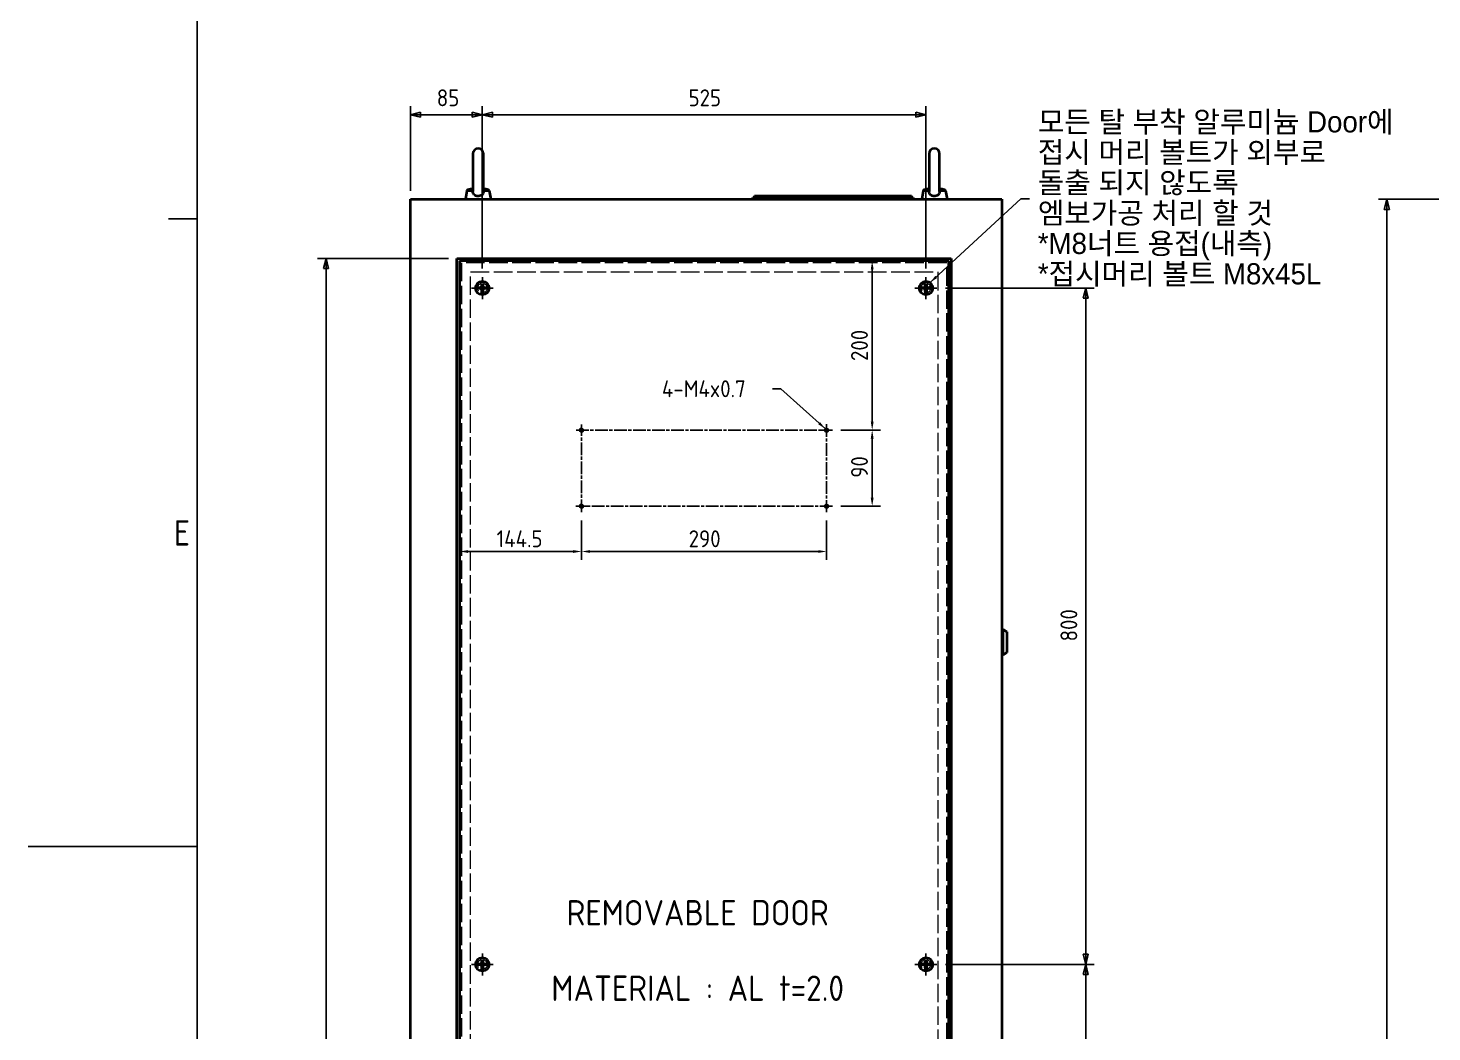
# Model space of a CAD drawing. Header units: millimetres. Extents: x 0 to 8410, y 0 to 5940.
# Drawn here: x 0 to 1661, y 2751 to 3938 of the extents above; entities that cross this region are included whole.
import ezdxf

# ---------------------------------------------------------------- set-up
doc = ezdxf.new("R2010")
doc.units = ezdxf.units.MM
doc.header["$LTSCALE"] = 10
doc.linetypes.add('CHAIN', pattern=[0.3543, 0.2362, -0.0295, 0.0591, -0.0295])
doc.linetypes.add('DASHED', pattern=[0.2067, 0.1654, -0.0413])
doc.layers.get('0').update_dxf_attribs({"color": 3, "lineweight": 25})
for name, color, linetype, lineweight in [('가려진 것(ISO)', 2, 'DASHED', 18), ('가시적인 것(ISO)', 3, 'Continuous', 40), ('가시적인 좁은 것(ISO)', 3, 'Continuous', 35), ('경계(ISO)', 7, 'Continuous', 25), ('기호(ISO)', 5, 'Continuous', 25), ('중심 표식(ISO)', 1, 'Continuous', 25), ('중심선(ISO)', 1, 'Continuous', 25), ('치수(ISO)', 2, 'Continuous', 25)]:
    doc.layers.add(name, color=color, linetype=linetype, lineweight=lineweight)
doc.styles.add('대상치수 텍스트_PSTEK_POSCO_01', font='isocp.shx')
doc.styles.add('문자 텍스트_PSTEK_POSCO', font='isocp.shx')
doc.styles.add('치수 텍스트_PSTEK_POSCO', font='isocp.shx')
doc.dimstyles.new('치수_PSTEK_POSCO', dxfattribs={"dimscale": 10, "dimtxt": 2, "dimasz": 1.2, "dimexe": 1, "dimexo": 1, "dimgap": 1, "dimtad": 1, "dimrnd": 1e-08, "dimdsep": 46, "dimtxsty": '치수 텍스트_PSTEK_POSCO', "dimblk": 'Filled-2', "dimcen": 0.09, "dimdle": 10, "dimclrd": 7, "dimclre": 7, "dimclrt": 2, "dimadec": 1, "dimazin": 2, "dimtfac": 1, "dimtmove": 0, "dimatfit": 3, "dimfxl": 0, "dimtolj": 1, "dimlwd": -1, "dimlwe": -1, "dimarcsym": 0})
doc.dimstyles.new('치수_PSTEK_POSCO$7', dxfattribs={"dimscale": 10, "dimtxt": 2, "dimasz": 1, "dimexe": 1, "dimexo": 1, "dimgap": 1, "dimtad": 1, "dimrnd": 1e-08, "dimdsep": 46, "dimtxsty": '치수 텍스트_PSTEK_POSCO', "dimblk": 'Filled-2', "dimcen": 0.09, "dimdle": 10, "dimclrd": 7, "dimclre": 7, "dimclrt": 2, "dimadec": 1, "dimazin": 2, "dimtfac": 1, "dimtmove": 0, "dimatfit": 3, "dimfxl": 0, "dimtolj": 1, "dimlwd": -1, "dimlwe": -1, "dimarcsym": 0})
doc.dimstyles.new('치수_PSTEK_POSCO-01', dxfattribs={"dimscale": 10, "dimtxt": 2, "dimasz": 1, "dimexe": 1, "dimexo": 1, "dimgap": 0.5, "dimtad": 1, "dimrnd": 1e-08, "dimdsep": 46, "dimtxsty": '대상치수 텍스트_PSTEK_POSCO_01', "dimcen": 0.09, "dimdle": 10, "dimclrd": 7, "dimclre": 7, "dimclrt": 2, "dimadec": 1, "dimazin": 2, "dimtfac": 1, "dimtmove": 0, "dimatfit": 3, "dimfxl": 0, "dimtolj": 1, "dimlwd": -1, "dimlwe": -1, "dimarcsym": 0})
doc.dimstyles.new('치수_PSTEK_POSCO-01$7', dxfattribs={"dimscale": 10, "dimtxt": 2, "dimasz": 1, "dimexe": 1, "dimexo": 1, "dimgap": 0.5, "dimtad": 1, "dimrnd": 1e-08, "dimdsep": 46, "dimtxsty": '대상치수 텍스트_PSTEK_POSCO_01', "dimcen": 0.09, "dimdle": 10, "dimclrd": 7, "dimclre": 7, "dimclrt": 2, "dimadec": 1, "dimazin": 2, "dimtfac": 1, "dimtmove": 0, "dimatfit": 3, "dimfxl": 0, "dimtolj": 1, "dimlwd": -1, "dimlwe": -1, "dimarcsym": 0})

# ---------------------------------------------------------------- blocks, each defined once
blk = doc.blocks.new('경계 Default Border')
at = {"layer": '경계(ISO)'}
blk.add_line((20, 371.25), (16.6, 371.25), dxfattribs=at)
at = {"layer": '경계(ISO)', "flags": 128}
for points in [[(20, 20), (20, 574)], [(0, 297), (20, 297)]]:
    blk.add_lwpolyline(points, dxfattribs=at)
at = {"layer": '경계(ISO)', "color": 2, "insert": (17.24, 332.6), "char_height": 3, "attachment_point": 7, "style": '문자 텍스트_PSTEK_POSCO'}
blk.add_mtext('E', dxfattribs=at)
blk = doc.blocks.new('Filled-2')
at = {"color": 0}
for p, q in [((0, 0), (-1, 0.25)), ((-1, 0.25), (-1, -0.25)), ((-1, 0), (0, 0)), ((-1, -0.25), (0, 0))]:
    blk.add_line(p, q, dxfattribs=at)
at = {"color": 0, "flags": 128}
blk.add_lwpolyline([(-1, -0.25), (0, 0)], dxfattribs=at)
at = {"color": 0}
blk.add_solid([(-1, -0.25), (0, 0), (-1, 0.25), (-1, -0.25)], dxfattribs=at)
blk = doc.blocks.new('*D28')
at = {"layer": 'Defpoints', "color": 0}
for p in [(1908.1, 3735.7), (1608.1, 1635.7), (1908.1, 1635.7)]:
    blk.add_point(p, dxfattribs=at)
at = {"layer": '치수(ISO)', "color": 7}
for p, q in [((1898.1, 3735.7), (1598.1, 3735.7)), ((1608.1, 3723.7), (1608.1, 1647.7)), ((1898.1, 1635.7), (1598.1, 1635.7))]:
    blk.add_line(p, q, dxfattribs=at)
at = {"layer": '치수(ISO)', "color": 7, "xscale": 12.00000047683716, "yscale": 12.00000047683716, "zscale": 12.00000047683716}
for p, rotation in [((1608.1, 3735.7), 90), ((1608.1, 1635.7), 270)]:
    blk.add_blockref('Filled-2', p, dxfattribs=dict(at, rotation=rotation))
at = {"layer": '치수(ISO)', "color": 2, "insert": (1588.1, 2662.4), "char_height": 20, "attachment_point": 4, "rotation": 90, "style": '치수 텍스트_PSTEK_POSCO'}
blk.add_mtext('\\A1;2100', dxfattribs=at)
blk = doc.blocks.new('*D33')
at = {"layer": 'Defpoints', "color": 0}
for p in [(352.6, 3665.7), (507.6, 3665.7), (507.6, 1705.7)]:
    blk.add_point(p, dxfattribs=at)
at = {"layer": '치수(ISO)', "color": 7}
for p, q in [((497.6, 3665.7), (342.6, 3665.7)), ((352.6, 1717.7), (352.6, 3653.7)), ((497.6, 1705.7), (342.6, 1705.7))]:
    blk.add_line(p, q, dxfattribs=at)
at = {"layer": '치수(ISO)', "color": 7, "xscale": 12.00000047683716, "yscale": 12.00000047683716, "zscale": 12.00000047683716}
for p, rotation in [((352.6, 3665.7), 90), ((352.6, 1705.7), 270)]:
    blk.add_blockref('Filled-2', p, dxfattribs=dict(at, rotation=rotation))
at = {"layer": '치수(ISO)', "color": 2, "insert": (332.6, 2662.7), "char_height": 20, "attachment_point": 4, "rotation": 90, "style": '치수 텍스트_PSTEK_POSCO'}
blk.add_mtext('\\A1;1960', dxfattribs=at)
blk = doc.blocks.new('*D66')
at = {"layer": 'Defpoints', "color": 0}
for p in [(537.6, 3835.7), (452.6, 3735.7), (537.6, 3643.7)]:
    blk.add_point(p, dxfattribs=at)
at = {"layer": '치수(ISO)', "color": 7}
for p, q in [((452.6, 3745.7), (452.6, 3845.7)), ((537.6, 3653.7), (537.6, 3845.7)), ((464.6, 3835.7), (525.6, 3835.7))]:
    blk.add_line(p, q, dxfattribs=at)
at = {"layer": '치수(ISO)', "color": 7, "xscale": 12.00000047683716, "yscale": 12.00000047683716, "zscale": 12.00000047683716, "rotation": 180}
blk.add_blockref('Filled-2', (452.6, 3835.7), dxfattribs=at)
at = {"layer": '치수(ISO)', "color": 7, "xscale": 12.00000047683716, "yscale": 12.00000047683716, "zscale": 12.00000047683716}
blk.add_blockref('Filled-2', (537.6, 3835.7), dxfattribs=at)
at = {"layer": '치수(ISO)', "color": 2, "insert": (483.7, 3855.7), "char_height": 20, "attachment_point": 4, "style": '치수 텍스트_PSTEK_POSCO'}
blk.add_mtext('\\A1;85', dxfattribs=at)
blk = doc.blocks.new('*D67')
at = {"layer": 'Defpoints', "color": 0}
for p in [(1062.6, 3835.7), (537.6, 3643.7), (1062.6, 3643.7)]:
    blk.add_point(p, dxfattribs=at)
at = {"layer": '치수(ISO)', "color": 7}
for p, q in [((537.6, 3653.7), (537.6, 3845.7)), ((1062.6, 3653.7), (1062.6, 3845.7)), ((549.6, 3835.7), (1050.6, 3835.7))]:
    blk.add_line(p, q, dxfattribs=at)
at = {"layer": '치수(ISO)', "color": 7, "xscale": 12.00000047683716, "yscale": 12.00000047683716, "zscale": 12.00000047683716, "rotation": 180}
blk.add_blockref('Filled-2', (537.6, 3835.7), dxfattribs=at)
at = {"layer": '치수(ISO)', "color": 7, "xscale": 12.00000047683716, "yscale": 12.00000047683716, "zscale": 12.00000047683716}
blk.add_blockref('Filled-2', (1062.6, 3835.7), dxfattribs=at)
at = {"layer": '치수(ISO)', "color": 2, "insert": (781.7, 3855.7), "char_height": 20, "attachment_point": 4, "style": '치수 텍스트_PSTEK_POSCO'}
blk.add_mtext('\\A1;525', dxfattribs=at)
blk = doc.blocks.new('*D69')
at = {"layer": 'Defpoints', "color": 0}
for p in [(1075.6, 2830.7), (1251.8, 2830.7), (1075.6, 2030.7)]:
    blk.add_point(p, dxfattribs=at)
at = {"layer": '치수(ISO)', "color": 7}
for p, q in [((1085.6, 2830.7), (1261.8, 2830.7)), ((1251.8, 2042.7), (1251.8, 2818.7)), ((1085.6, 2030.7), (1261.8, 2030.7))]:
    blk.add_line(p, q, dxfattribs=at)
at = {"layer": '치수(ISO)', "color": 7, "xscale": 12.00000047683716, "yscale": 12.00000047683716, "zscale": 12.00000047683716}
for p, rotation in [((1251.8, 2830.7), 90), ((1251.8, 2030.7), 270)]:
    blk.add_blockref('Filled-2', p, dxfattribs=dict(at, rotation=rotation))
at = {"layer": '치수(ISO)', "color": 2, "insert": (1231.8, 2412.7), "char_height": 20, "attachment_point": 4, "rotation": 90, "style": '치수 텍스트_PSTEK_POSCO'}
blk.add_mtext('\\A1;800', dxfattribs=at)
blk = doc.blocks.new('*D70')
at = {"layer": 'Defpoints', "color": 0}
for p in [(1075.6, 3630.7), (1251.8, 3630.7), (1075.6, 2830.7)]:
    blk.add_point(p, dxfattribs=at)
at = {"layer": '치수(ISO)', "color": 7}
for p, q in [((1085.6, 3630.7), (1261.8, 3630.7)), ((1251.8, 2842.7), (1251.8, 3618.7)), ((1085.6, 2830.7), (1261.8, 2830.7))]:
    blk.add_line(p, q, dxfattribs=at)
at = {"layer": '치수(ISO)', "color": 7, "xscale": 12.00000047683716, "yscale": 12.00000047683716, "zscale": 12.00000047683716}
for p, rotation in [((1251.8, 3630.7), 90), ((1251.8, 2830.7), 270)]:
    blk.add_blockref('Filled-2', p, dxfattribs=dict(at, rotation=rotation))
at = {"layer": '치수(ISO)', "color": 2, "insert": (1231.8, 3212.7), "char_height": 20, "attachment_point": 4, "rotation": 90, "style": '치수 텍스트_PSTEK_POSCO'}
blk.add_mtext('\\A1;800', dxfattribs=at)
blk = doc.blocks.new('*D112')
at = {"layer": 'Defpoints', "color": 0}
for p in [(999, 3662.7), (999, 3662.7), (952.1, 3462.7)]:
    blk.add_point(p, dxfattribs=at)
at = {"layer": '치수(ISO)', "color": 7}
for p, q in [((999, 3472.7), (999, 3652.7)), ((962.1, 3462.7), (1009, 3462.7))]:
    blk.add_line(p, q, dxfattribs=at)
for points in [[(997.3, 3652.7), (1000.7, 3652.7), (999, 3662.7)], [(997.3, 3472.7), (1000.7, 3472.7), (999, 3462.7)]]:
    blk.add_solid(points, dxfattribs=at)
at = {"layer": '치수(ISO)', "color": 2, "insert": (984, 3544.4), "char_height": 20, "attachment_point": 4, "rotation": 90, "style": '대상치수 텍스트_PSTEK_POSCO_01'}
blk.add_mtext('\\A1;200', dxfattribs=at)
blk = doc.blocks.new('*D113')
at = {"layer": 'Defpoints', "color": 0}
for p in [(952.1, 3462.7), (999, 3462.7), (952.1, 3372.7)]:
    blk.add_point(p, dxfattribs=at)
at = {"layer": '치수(ISO)', "color": 7}
for p, q in [((962.1, 3462.7), (1009, 3462.7)), ((999, 3382.7), (999, 3452.7)), ((962.1, 3372.7), (1009, 3372.7))]:
    blk.add_line(p, q, dxfattribs=at)
for points in [[(997.3, 3452.7), (1000.7, 3452.7), (999, 3462.7)], [(997.3, 3382.7), (1000.7, 3382.7), (999, 3372.7)]]:
    blk.add_solid(points, dxfattribs=at)
at = {"layer": '치수(ISO)', "color": 2, "insert": (984, 3406.3), "char_height": 20, "attachment_point": 4, "rotation": 90, "style": '대상치수 텍스트_PSTEK_POSCO_01'}
blk.add_mtext('\\A1;90', dxfattribs=at)
blk = doc.blocks.new('*D114')
at = {"layer": 'Defpoints', "color": 0}
for p in [(655.1, 3365.7), (510.6, 3319.1), (655.1, 3319.1)]:
    blk.add_point(p, dxfattribs=at)
at = {"layer": '치수(ISO)', "color": 7}
for p, q in [((655.1, 3355.7), (655.1, 3309.1)), ((520.6, 3319.1), (645.1, 3319.1))]:
    blk.add_line(p, q, dxfattribs=at)
for points in [[(520.6, 3320.7), (520.6, 3317.4), (510.6, 3319.1)], [(645.1, 3320.7), (645.1, 3317.4), (655.1, 3319.1)]]:
    blk.add_solid(points, dxfattribs=at)
at = {"layer": '치수(ISO)', "color": 2, "insert": (554.5, 3334.1), "char_height": 20, "attachment_point": 4, "style": '대상치수 텍스트_PSTEK_POSCO_01'}
blk.add_mtext('\\A1;144.5', dxfattribs=at)
blk = doc.blocks.new('*D115')
at = {"layer": 'Defpoints', "color": 0}
for p in [(655.1, 3365.7), (945.1, 3365.7), (945.1, 3319.1)]:
    blk.add_point(p, dxfattribs=at)
at = {"layer": '치수(ISO)', "color": 7}
for p, q in [((655.1, 3355.7), (655.1, 3309.1)), ((945.1, 3355.7), (945.1, 3309.1)), ((665.1, 3319.1), (935.1, 3319.1))]:
    blk.add_line(p, q, dxfattribs=at)
for points in [[(665.1, 3320.7), (665.1, 3317.4), (655.1, 3319.1)], [(935.1, 3320.7), (935.1, 3317.4), (945.1, 3319.1)]]:
    blk.add_solid(points, dxfattribs=at)
at = {"layer": '치수(ISO)', "color": 2, "insert": (781.8, 3334.1), "char_height": 20, "attachment_point": 4, "style": '대상치수 텍스트_PSTEK_POSCO_01'}
blk.add_mtext('\\A1;290', dxfattribs=at)

msp = doc.modelspace()

# ---------------------------------------------------------------- linework, layer by layer
at = {"layer": '가려진 것(ISO)', "ltscale": 13.232889}
msp.add_line((1087.318, 3660.3931), (512.918, 3660.3931), dxfattribs=at)
at = {"layer": '가려진 것(ISO)', "ltscale": 13.098694}
for p, q in [((512.918, 3660.3931), (512.918, 1710.9931)), ((1087.318, 1710.9931), (1087.318, 3660.3931))]:
    msp.add_line(p, q, dxfattribs=at)
at = {"layer": '가려진 것(ISO)', "ltscale": 13.137363}
for p, q in [((523.618, 1721.6931), (523.618, 3649.6931)), ((1076.618, 3649.6931), (1076.618, 1721.6931))]:
    msp.add_line(p, q, dxfattribs=at)
at = {"layer": '가려진 것(ISO)', "ltscale": 13.376875}
msp.add_line((523.618, 3649.6931), (1076.618, 3649.6931), dxfattribs=at)
at = {"layer": '가려진 것(ISO)', "ltscale": 6.82141}
for centre in [(537.618, 3630.6931), (1062.618, 3630.6931), (537.618, 2830.6931), (1062.618, 2830.6931)]:
    msp.add_circle(centre, 5.7, dxfattribs=at)
at = {"layer": '가시적인 것(ISO)'}
for p, q in [((526.368, 3789.4431), (526.368, 3745.0769)), ((538.868, 3745.0769), (538.868, 3789.4431)), ((1066.368, 3789.4431), (1066.368, 3745.0769)), ((1078.868, 3745.0769), (1078.868, 3789.4431)), ((519.3722, 3745.6416), (517.618, 3735.6931)), ((545.8638, 3745.6416), (547.618, 3735.6931)), ((859.618, 3739.6931), (1045.618, 3739.6931)), ((859.618, 3737.6931), (859.618, 3739.6931)), ((1045.618, 3739.6931), (1045.618, 3737.6931)), ((1059.3722, 3745.6416), (1057.618, 3735.6931)), ((1085.8638, 3745.6416), (1087.618, 3735.6931)), ((452.618, 3735.6931), (1152.618, 3735.6931)), ((452.618, 1635.6931), (452.618, 3735.6931)), ((857.618, 3737.6931), (1047.618, 3737.6931)), ((857.618, 3735.6931), (857.618, 3737.6931)), ((1047.618, 3737.6931), (1047.618, 3735.6931)), ((1152.618, 3735.6931), (1152.618, 1635.6931)), ((507.618, 1705.6931), (507.618, 3665.6931)), ((507.618, 3665.6931), (1092.618, 3665.6931)), ((1089.618, 3662.6931), (510.618, 3662.6931)), ((510.618, 3662.6931), (510.618, 1708.6931)), ((1089.618, 1708.6931), (1089.618, 3662.6931)), ((1092.618, 3665.6931), (1092.618, 1705.6931)), ((533.468, 3630.1251), (533.468, 3631.2611)), ((533.61, 3631.4031), (535.8234, 3631.4031)), ((535.8234, 3629.9831), (533.61, 3629.9831)), ((535.128, 3629.9973), (535.128, 3631.3889)), ((536.908, 3632.4877), (536.908, 3634.7011)), ((536.908, 3626.6851), (536.908, 3628.8984)), ((536.9222, 3633.1831), (538.3138, 3633.1831)), ((538.3138, 3628.2031), (536.9222, 3628.2031)), ((537.05, 3634.8431), (538.186, 3634.8431)), ((538.186, 3626.5431), (537.05, 3626.5431)), ((538.328, 3634.7011), (538.328, 3632.4877)), ((538.328, 3628.8984), (538.328, 3626.6851)), ((539.4127, 3631.4031), (541.626, 3631.4031)), ((541.626, 3629.9831), (539.4127, 3629.9831)), ((540.108, 3631.3889), (540.108, 3629.9973)), ((541.768, 3631.2611), (541.768, 3630.1251)), ((1058.468, 3630.1251), (1058.468, 3631.2611)), ((1058.61, 3631.4031), (1060.8234, 3631.4031)), ((1060.8234, 3629.9831), (1058.61, 3629.9831)), ((1060.128, 3629.9973), (1060.128, 3631.3889)), ((1061.908, 3632.4877), (1061.908, 3634.7011)), ((1061.908, 3626.6851), (1061.908, 3628.8984)), ((1061.9222, 3633.1831), (1063.3138, 3633.1831)), ((1063.3138, 3628.2031), (1061.9222, 3628.2031)), ((1062.05, 3634.8431), (1063.186, 3634.8431)), ((1063.186, 3626.5431), (1062.05, 3626.5431)), ((1063.328, 3634.7011), (1063.328, 3632.4877)), ((1063.328, 3628.8984), (1063.328, 3626.6851)), ((1064.4127, 3631.4031), (1066.626, 3631.4031)), ((1066.626, 3629.9831), (1064.4127, 3629.9831)), ((1065.108, 3631.3889), (1065.108, 3629.9973)), ((1066.768, 3631.2611), (1066.768, 3630.1251)), ((1152.618, 3226.6931), (1154.118, 3226.6931)), ((1154.118, 3196.6931), (1154.118, 3226.6931)), ((1158.518, 3223.9431), (1154.118, 3226.6931)), ((1158.518, 3223.9431), (1158.518, 3199.4431)), ((1152.618, 3196.6931), (1154.118, 3196.6931)), ((1158.518, 3199.4431), (1154.118, 3196.6931)), ((533.468, 2830.1251), (533.468, 2831.2611)), ((533.61, 2831.4031), (535.8234, 2831.4031)), ((535.8234, 2829.9831), (533.61, 2829.9831)), ((535.128, 2829.9973), (535.128, 2831.3889)), ((536.908, 2832.4877), (536.908, 2834.7011)), ((536.908, 2826.6851), (536.908, 2828.8984)), ((536.9222, 2833.1831), (538.3138, 2833.1831)), ((538.3138, 2828.2031), (536.9222, 2828.2031)), ((537.05, 2834.8431), (538.186, 2834.8431)), ((538.186, 2826.5431), (537.05, 2826.5431)), ((538.328, 2834.7011), (538.328, 2832.4877)), ((538.328, 2828.8984), (538.328, 2826.6851)), ((539.4127, 2831.4031), (541.626, 2831.4031)), ((541.626, 2829.9831), (539.4127, 2829.9831)), ((540.108, 2831.3889), (540.108, 2829.9973)), ((541.768, 2831.2611), (541.768, 2830.1251)), ((1058.468, 2830.1251), (1058.468, 2831.2611)), ((1058.61, 2831.4031), (1060.8234, 2831.4031)), ((1060.8234, 2829.9831), (1058.61, 2829.9831)), ((1060.128, 2829.9973), (1060.128, 2831.3889)), ((1061.908, 2832.4877), (1061.908, 2834.7011)), ((1061.908, 2826.6851), (1061.908, 2828.8984)), ((1061.9222, 2833.1831), (1063.3138, 2833.1831)), ((1063.3138, 2828.2031), (1061.9222, 2828.2031)), ((1062.05, 2834.8431), (1063.186, 2834.8431)), ((1063.186, 2826.5431), (1062.05, 2826.5431)), ((1063.328, 2834.7011), (1063.328, 2832.4877)), ((1063.328, 2828.8984), (1063.328, 2826.6851)), ((1064.4127, 2831.4031), (1066.626, 2831.4031)), ((1066.626, 2829.9831), (1064.4127, 2829.9831)), ((1065.108, 2831.3889), (1065.108, 2829.9973)), ((1066.768, 2831.2611), (1066.768, 2830.1251))]:
    msp.add_line(p, q, dxfattribs=at)
for centre, radius in [((537.618, 3630.6931), 8), ((537.618, 3630.6931), 8), ((1062.618, 3630.6931), 8), ((1062.618, 3630.6931), 8), ((655.118, 3462.6931), 1.621), ((945.118, 3462.6931), 1.621), ((655.118, 3372.6931), 1.621), ((945.118, 3372.6931), 1.621), ((537.618, 2830.6931), 8), ((537.618, 2830.6931), 8), ((1062.618, 2830.6931), 8), ((1062.618, 2830.6931), 8)]:
    msp.add_circle(centre, radius, dxfattribs=at)
for centre, radius, start, end in [((532.618, 3789.4431), 6.25, 0, 180), ((1072.618, 3789.4431), 6.25, 0, 180), ((520.9479, 3745.3638), 1.6, 102.0265524, 170), ((532.618, 3690.585), 57.608, 96.2283814, 102.0265524), ((532.618, 3690.585), 57.608, 77.9734476, 83.7716186), ((544.2882, 3745.3638), 1.6, 10, 77.9734476), ((1060.9479, 3745.3638), 1.6, 102.0265524, 170), ((1072.618, 3690.585), 57.608, 96.2283814, 102.0265524), ((1072.618, 3690.585), 57.608, 77.9734476, 83.7716186), ((1084.2882, 3745.3638), 1.6, 10, 77.9734476), ((533.61, 3631.2611), 0.142, 90, 180), ((533.61, 3630.1251), 0.142, 180, 270), ((535.1422, 3631.3889), 0.0142, 90, 180), ((535.1422, 3629.9973), 0.0142, 180, 270), ((537.618, 3630.6931), 1.93, 158.4153382, 201.5846638), ((537.618, 3630.6931), 1.93, 111.5846618, 158.4153382), ((537.618, 3630.6931), 1.93, 201.5846618, 248.4153382), ((537.05, 3634.7011), 0.142, 90, 180), ((536.9222, 3633.1689), 0.0142, 90, 180), ((537.618, 3630.6931), 1.93, 68.4153382, 111.5846618), ((537.618, 3630.6931), 1.93, 248.4153362, 291.5846618), ((536.9222, 3628.2173), 0.0142, 180, 270), ((537.05, 3626.6851), 0.142, 180, 270), ((538.186, 3634.7011), 0.142, 0, 90), ((538.186, 3626.6851), 0.142, 270, 0), ((538.3138, 3633.1689), 0.0142, 0, 90), ((538.3138, 3628.2173), 0.0142, 270, 0), ((537.618, 3630.6931), 1.93, 21.5846618, 68.4153382), ((537.618, 3630.6931), 1.93, 291.5846618, 338.4153382), ((537.618, 3630.6931), 1.93, 338.4153382, 21.5846618), ((540.0938, 3631.3889), 0.0142, 0, 90), ((540.0938, 3629.9973), 0.0142, 270, 0), ((541.626, 3631.2611), 0.142, 0, 90), ((541.626, 3630.1251), 0.142, 270, 0), ((1058.61, 3631.2611), 0.142, 90, 180), ((1058.61, 3630.1251), 0.142, 180, 270), ((1060.1422, 3631.3889), 0.0142, 90, 180), ((1060.1422, 3629.9973), 0.0142, 180, 270), ((1062.618, 3630.6931), 1.93, 158.4153382, 201.5846638), ((1062.618, 3630.6931), 1.93, 111.5846618, 158.4153382), ((1062.618, 3630.6931), 1.93, 201.5846618, 248.4153382), ((1062.05, 3634.7011), 0.142, 90, 180), ((1061.9222, 3633.1689), 0.0142, 90, 180), ((1062.618, 3630.6931), 1.93, 68.4153382, 111.5846618), ((1062.618, 3630.6931), 1.93, 248.4153362, 291.5846618), ((1061.9222, 3628.2173), 0.0142, 180, 270), ((1062.05, 3626.6851), 0.142, 180, 270), ((1063.186, 3634.7011), 0.142, 0, 90), ((1063.186, 3626.6851), 0.142, 270, 0), ((1063.3138, 3633.1689), 0.0142, 0, 90), ((1063.3138, 3628.2173), 0.0142, 270, 0), ((1062.618, 3630.6931), 1.93, 21.5846618, 68.4153382), ((1062.618, 3630.6931), 1.93, 291.5846618, 338.4153382), ((1062.618, 3630.6931), 1.93, 338.4153382, 21.5846618), ((1065.0938, 3631.3889), 0.0142, 0, 90), ((1065.0938, 3629.9973), 0.0142, 270, 0), ((1066.626, 3631.2611), 0.142, 0, 90), ((1066.626, 3630.1251), 0.142, 270, 0), ((533.61, 2831.2611), 0.142, 90, 180), ((533.61, 2830.1251), 0.142, 180, 270), ((535.1422, 2831.3889), 0.0142, 90, 180), ((535.1422, 2829.9973), 0.0142, 180, 270), ((537.618, 2830.6931), 1.93, 158.4153382, 201.5846638), ((537.618, 2830.6931), 1.93, 111.5846618, 158.4153382), ((537.618, 2830.6931), 1.93, 201.5846618, 248.4153382), ((537.05, 2834.7011), 0.142, 90, 180), ((536.9222, 2833.1689), 0.0142, 90, 180), ((537.618, 2830.6931), 1.93, 68.4153382, 111.5846618), ((537.618, 2830.6931), 1.93, 248.4153362, 291.5846618), ((536.9222, 2828.2173), 0.0142, 180, 270), ((537.05, 2826.6851), 0.142, 180, 270), ((538.186, 2834.7011), 0.142, 0, 90), ((538.186, 2826.6851), 0.142, 270, 0), ((538.3138, 2833.1689), 0.0142, 0, 90), ((538.3138, 2828.2173), 0.0142, 270, 0), ((537.618, 2830.6931), 1.93, 21.5846618, 68.4153382), ((537.618, 2830.6931), 1.93, 291.5846618, 338.4153382), ((537.618, 2830.6931), 1.93, 338.4153382, 21.5846618), ((540.0938, 2831.3889), 0.0142, 0, 90), ((540.0938, 2829.9973), 0.0142, 270, 0), ((541.626, 2831.2611), 0.142, 0, 90), ((541.626, 2830.1251), 0.142, 270, 0), ((1058.61, 2831.2611), 0.142, 90, 180), ((1058.61, 2830.1251), 0.142, 180, 270), ((1060.1422, 2831.3889), 0.0142, 90, 180), ((1060.1422, 2829.9973), 0.0142, 180, 270), ((1062.618, 2830.6931), 1.93, 158.4153382, 201.5846638), ((1062.618, 2830.6931), 1.93, 111.5846618, 158.4153382), ((1062.618, 2830.6931), 1.93, 201.5846618, 248.4153382), ((1062.05, 2834.7011), 0.142, 90, 180), ((1061.9222, 2833.1689), 0.0142, 90, 180), ((1062.618, 2830.6931), 1.93, 68.4153382, 111.5846618), ((1062.618, 2830.6931), 1.93, 248.4153362, 291.5846618), ((1061.9222, 2828.2173), 0.0142, 180, 270), ((1062.05, 2826.6851), 0.142, 180, 270), ((1063.186, 2834.7011), 0.142, 0, 90), ((1063.186, 2826.6851), 0.142, 270, 0), ((1063.3138, 2833.1689), 0.0142, 0, 90), ((1063.3138, 2828.2173), 0.0142, 270, 0), ((1062.618, 2830.6931), 1.93, 21.5846618, 68.4153382), ((1062.618, 2830.6931), 1.93, 291.5846618, 338.4153382), ((1062.618, 2830.6931), 1.93, 338.4153382, 21.5846618), ((1065.0938, 2831.3889), 0.0142, 0, 90), ((1065.0938, 2829.9973), 0.0142, 270, 0), ((1066.626, 2831.2611), 0.142, 0, 90), ((1066.626, 2830.1251), 0.142, 270, 0)]:
    msp.add_arc(centre, radius, start, end, dxfattribs=at)
for points in [[(538.8682, 3745.077), (538.8683, 3744.4902), (538.7912, 3743.9178), (538.4231, 3742.679), (538.0894, 3742.0553), (537.1721, 3740.952), (536.5901, 3740.4911), (535.2341, 3739.7757), (534.4661, 3739.5353), (532.8647, 3739.3113), (532.0479, 3739.3284), (530.466, 3739.6199), (529.7168, 3739.892), (528.3847, 3740.6795), (527.8144, 3741.1891), (526.9526, 3742.388), (526.6599, 3743.053), (526.4115, 3744.2024), (526.3679, 3744.6363), (526.368, 3745.0769)], [(1078.8682, 3745.077), (1078.8683, 3744.4902), (1078.7912, 3743.9178), (1078.4231, 3742.679), (1078.0894, 3742.0553), (1077.1721, 3740.952), (1076.5901, 3740.4911), (1075.2341, 3739.7757), (1074.4661, 3739.5353), (1072.8647, 3739.3113), (1072.0479, 3739.3284), (1070.466, 3739.6199), (1069.7168, 3739.892), (1068.3847, 3740.6795), (1067.8144, 3741.1891), (1066.9526, 3742.388), (1066.6599, 3743.053), (1066.4115, 3744.2024), (1066.3679, 3744.6363), (1066.368, 3745.0769)]]:
    msp.add_open_spline(points, degree=3, knots=[0.057721479, 0.057721479, 0.057721479, 0.057721479, 0.23899851, 0.23899851, 0.466928815, 0.466928815, 0.703408543, 0.703408543, 0.948287526, 0.948287526, 1.191939777, 1.191939777, 1.435841344, 1.435841344, 1.680632983, 1.680632983, 1.913839844, 1.913839844, 2.04970582, 2.04970582, 2.04970582, 2.04970582], dxfattribs=at)
at = {"layer": '가시적인 좁은 것(ISO)'}
for p, q in [((526.368, 3745.6416), (519.3722, 3745.6416)), ((520.6145, 3746.9287), (526.368, 3746.9287)), ((538.868, 3746.9287), (544.6215, 3746.9287)), ((545.8638, 3745.6416), (538.868, 3745.6416)), ((1066.368, 3745.6416), (1059.3722, 3745.6416)), ((1060.6145, 3746.9287), (1066.368, 3746.9287)), ((1078.868, 3746.9287), (1084.6215, 3746.9287)), ((1085.8638, 3745.6416), (1078.868, 3745.6416)), ((535.128, 3631.3889), (533.468, 3631.2611)), ((533.468, 3630.1251), (535.128, 3629.9973)), ((537.05, 3634.8431), (536.9222, 3633.1831)), ((536.9222, 3628.2031), (537.05, 3626.5431)), ((538.3138, 3633.1831), (538.186, 3634.8431)), ((538.186, 3626.5431), (538.3138, 3628.2031)), ((541.768, 3631.2611), (540.108, 3631.3889)), ((540.108, 3629.9973), (541.768, 3630.1251)), ((1060.128, 3631.3889), (1058.468, 3631.2611)), ((1058.468, 3630.1251), (1060.128, 3629.9973)), ((1062.05, 3634.8431), (1061.9222, 3633.1831)), ((1061.9222, 3628.2031), (1062.05, 3626.5431)), ((1063.3138, 3633.1831), (1063.186, 3634.8431)), ((1063.186, 3626.5431), (1063.3138, 3628.2031)), ((1066.768, 3631.2611), (1065.108, 3631.3889)), ((1065.108, 3629.9973), (1066.768, 3630.1251)), ((535.128, 2831.3889), (533.468, 2831.2611)), ((533.468, 2830.1251), (535.128, 2829.9973)), ((537.05, 2834.8431), (536.9222, 2833.1831)), ((536.9222, 2828.2031), (537.05, 2826.5431)), ((538.3138, 2833.1831), (538.186, 2834.8431)), ((538.186, 2826.5431), (538.3138, 2828.2031)), ((541.768, 2831.2611), (540.108, 2831.3889)), ((540.108, 2829.9973), (541.768, 2830.1251)), ((1060.128, 2831.3889), (1058.468, 2831.2611)), ((1058.468, 2830.1251), (1060.128, 2829.9973)), ((1062.05, 2834.8431), (1061.9222, 2833.1831)), ((1061.9222, 2828.2031), (1062.05, 2826.5431)), ((1063.3138, 2833.1831), (1063.186, 2834.8431)), ((1063.186, 2826.5431), (1063.3138, 2828.2031)), ((1066.768, 2831.2611), (1065.108, 2831.3889)), ((1065.108, 2829.9973), (1066.768, 2830.1251))]:
    msp.add_line(p, q, dxfattribs=at)
for centre in [(655.118, 3462.6931), (945.118, 3462.6931), (655.118, 3372.6931), (945.118, 3372.6931)]:
    msp.add_arc(centre, 2, 80, 350, dxfattribs=at)
at = {"layer": '중심 표식(ISO)', "linetype": 'CHAIN', "ltscale": 2.889039}
for p, q in [((537.618, 3643.6931), (537.618, 3617.6931)), ((1062.618, 3643.6931), (1062.618, 3617.6931)), ((550.618, 3630.6931), (524.618, 3630.6931)), ((1075.618, 3630.6931), (1049.618, 3630.6931)), ((537.618, 2843.6931), (537.618, 2817.6931)), ((1062.618, 2843.6931), (1062.618, 2817.6931)), ((550.618, 2830.6931), (524.618, 2830.6931)), ((1075.618, 2830.6931), (1049.618, 2830.6931))]:
    msp.add_line(p, q, dxfattribs=at)
at = {"layer": '중심 표식(ISO)', "linetype": 'CHAIN', "ltscale": 1.471361}
msp.add_line((648.497, 3462.6931), (661.739, 3462.6931), dxfattribs=at)
at = {"layer": '중심 표식(ISO)', "linetype": 'CHAIN', "ltscale": 1.55559}
for p, q in [((952.118, 3462.6931), (938.118, 3462.6931)), ((945.118, 3365.6931), (945.118, 3379.6931)), ((648.118, 3372.6931), (662.118, 3372.6931))]:
    msp.add_line(p, q, dxfattribs=at)
at = {"layer": '중심선(ISO)', "linetype": 'CHAIN', "ltscale": 6.35055}
for p, q in [((648.497, 3462.6931), (952.118, 3462.6931)), ((655.118, 3365.6931), (655.118, 3469.3141)), ((945.118, 3469.6931), (945.118, 3365.6931)), ((952.118, 3372.6931), (648.118, 3372.6931))]:
    msp.add_line(p, q, dxfattribs=at)

# ---------------------------------------------------------------- block references
at = {"xscale": 10, "yscale": 10, "zscale": 10}
msp.add_blockref('경계 Default Border', (0, 0), dxfattribs=at)

# ---------------------------------------------------------------- texts
at = {"layer": '기호(ISO)', "color": 2}
for s, insert, char_height, width, attachment_point, line_spacing_factor, style in [('{\\fGulim|b0|i0;\\H25.0000;모든 탈 부착 알루미늄 \\f|b0|i0;\\H25.0000;Door\\fGulim|b0|i0;\\H25.0000;에 \\P접시 머리 볼트가 외부로 \\P돌출 되지 않도록\\P엠보가공 처리 할 것\\P\\f|b0|i0;\\H25.0000;*M8\\fGulim|b0|i0;\\H25.0000;너트 용접\\f|b0|i0;\\H25.0000;(\\fGulim|b0|i0;\\H25.0000;내측\\f|b0|i0;\\H25.0000;)\\P*\\fGulim|b0|i0;\\H25.0000;접시머리 볼트 \\f|b0|i0;\\H25.0000;M8x45L}', (1195.0292, 3736.0807), 25, 462.548652, 4, 0.86273, '치수 텍스트_PSTEK_POSCO'), ('{4-M4x0.7}', (750.1592, 3511.5685), 20, 125.726338, 4, 0.35, '대상치수 텍스트_PSTEK_POSCO_01'), ('{\\fISOCP|b0|i0;\\H30.0000;REMOVABLE DOOR\\PMATERIAL : AL t=2.0}', (792.4595, 2906.8082), 30.000001, 430.977392, 2, 1.78626, '문자 텍스트_PSTEK_POSCO')]:
    msp.add_mtext(s, dxfattribs=dict(at, insert=insert, char_height=char_height, width=width, attachment_point=attachment_point, line_spacing_factor=line_spacing_factor, style=style))

# ---------------------------------------------------------------- dimensions: what is measured, and where the dimension line sits
at = {"layer": '치수(ISO)', "color": 7}
dim = msp.add_linear_dim(base=(537.618, 3835.6931), p1=(452.618, 3735.6931), p2=(537.618, 3643.6931), dimstyle='치수_PSTEK_POSCO', override={"dimdec": 2, "dimtp": 0, "dimtm": 0, "dimtdec": 2, "dimtofl": 0, "dimatfit": 1}, dxfattribs=at)
dim.commit()
dim.dimension.update_dxf_attribs({"geometry": '*D66', "text_midpoint": (495.118, 3835.6931), "dimtype": 160})
for base, p1, p2, angle, dimstyle, override, picture, middle in [((1062.618, 3835.6931), (537.618, 3643.6931), (1062.618, 3643.6931), 180, '치수_PSTEK_POSCO', {"dimdec": 2, "dimtp": 0, "dimtm": 0, "dimtdec": 2, "dimtofl": 0, "dimatfit": 1}, '*D67', (800.118, 3835.6931)), ((1608.1107, 1635.6931), (1908.1107, 3735.6931), (1908.1107, 1635.6931), 90, '치수_PSTEK_POSCO', {"dimdec": 2, "dimtp": 0, "dimtm": 0, "dimtdec": 2, "dimtofl": 0, "dimatfit": 1}, '*D28', (1608.1107, 2685.6931)), ((352.618, 3665.6931), (507.618, 1705.6931), (507.618, 3665.6931), 90, '치수_PSTEK_POSCO', {"dimdec": 2, "dimtp": 0, "dimtm": 0, "dimtdec": 2, "dimtofl": 0, "dimatfit": 1}, '*D33', (352.618, 2685.6931)), ((998.9948, 3662.6931), (952.118, 3462.6931), (998.9948, 3662.6931), 90, '치수_PSTEK_POSCO-01', {"dimdec": 2, "dimse2": 1, "dimtp": 0, "dimtm": 0, "dimtdec": 2, "dimtofl": 0, "dimatfit": 1}, '*D112', (998.9948, 3562.6931)), ((1251.8185, 3630.6931), (1075.618, 2830.6931), (1075.618, 3630.6931), 90, '치수_PSTEK_POSCO', {"dimdec": 2, "dimtp": 0, "dimtm": 0, "dimtdec": 2, "dimtofl": 0, "dimatfit": 1}, '*D70', (1251.8185, 3230.6931)), ((998.9948, 3462.6931), (952.118, 3372.6931), (952.118, 3462.6931), 90, '치수_PSTEK_POSCO-01', {"dimdec": 2, "dimtp": 0, "dimtm": 0, "dimtdec": 2, "dimtofl": 0, "dimatfit": 1}, '*D113', (998.9948, 3417.6931)), ((655.118, 3319.0808), (510.618, 3319.0808), (655.118, 3365.6931), 180, '치수_PSTEK_POSCO-01', {"dimdec": 2, "dimse1": 1, "dimtp": 0, "dimtm": 0, "dimtdec": 2, "dimtofl": 0, "dimatfit": 1}, '*D114', (582.868, 3319.0808)), ((945.118, 3319.0808), (655.118, 3365.6931), (945.118, 3365.6931), 180, '치수_PSTEK_POSCO-01', {"dimdec": 2, "dimtp": 0, "dimtm": 0, "dimtdec": 2, "dimtofl": 0, "dimatfit": 1}, '*D115', (800.118, 3319.0808)), ((1251.8185, 2830.6931), (1075.618, 2030.6931), (1075.618, 2830.6931), 90, '치수_PSTEK_POSCO', {"dimdec": 2, "dimtp": 0, "dimtm": 0, "dimtdec": 2, "dimtofl": 0, "dimatfit": 1}, '*D69', (1251.8185, 2430.6931))]:
    dim = msp.add_linear_dim(base=base, p1=p1, p2=p2, angle=angle, dimstyle=dimstyle, override=override, dxfattribs=at)
    dim.commit()
    dim.dimension.update_dxf_attribs({"geometry": picture, "text_midpoint": middle, "dimtype": 160})

# ---------------------------------------------------------------- leaders
at = {"layer": '기호(ISO)', "color": 7, "annotation_type": 0, "has_hookline": 1}
for points, dimstyle, hookline_direction, text_width in [([(1067.4504, 3637.0687), (1175.0292, 3736.0807), (1185.0292, 3736.0807)], '치수_PSTEK_POSCO$7', 0, 454.96), ([(943.7038, 3464.1073), (890.8855, 3511.5685), (880.8855, 3511.5685)], '치수_PSTEK_POSCO-01$7', 1, 106)]:
    msp.add_leader(points, dimstyle=dimstyle, override={"dimtad": 0}, dxfattribs=dict(at, hookline_direction=hookline_direction, text_width=text_width))

doc.saveas('drawing.dxf')
